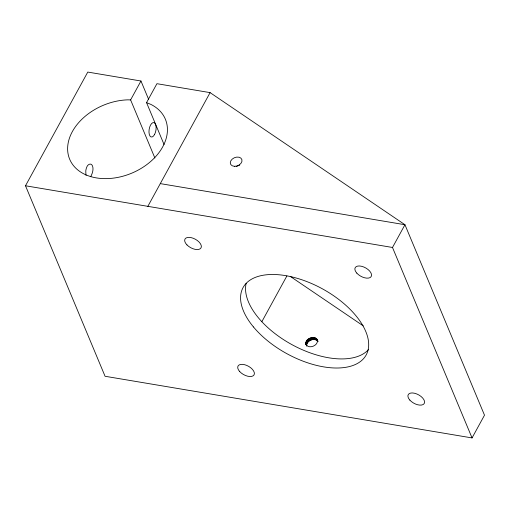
<?xml version="1.0" encoding="UTF-8"?>
<svg xmlns="http://www.w3.org/2000/svg" width="510" height="510" viewBox="0 0 510 510"><rect width="100%" height="100%" fill="white"/><g stroke="black" fill="none" stroke-linecap="round" stroke-linejoin="round"><path stroke-width="0.76" d="M317.156 339.558C319.234 345.378 308.512 349.822 305.898 344.199C304.75 337.811 316.742 334.369 317.985 341.541L316.85 339.073M305.898 344.199L306.727 346.188C305.847 340.878 314.09 337.263 317.679 341.062M164.061 144.521L146.548 102.631L156.921 83.691L210.101 92.629L404.953 224.725L484.5 415.185L472.05 437.931L105.066 376.272L25.5 185.774L87.777 72.069L140.964 81.007L148.639 99.393M154.881 157.998L130.611 99.915L140.964 81.007M147.843 206.359L210.101 92.629M261.821 321.746L286.869 275.986M472.05 437.931L392.496 247.471L404.953 224.725L160.293 183.613M236.111 166.566L239.738 165.074M130.611 99.915L127.774 99.845A51.867 36.803 -22.7 0 0 68.117 154.065A51.867 36.803 -22.7 0 0 141.079 168.447A51.867 36.803 -22.7 0 0 150.832 104.384L146.548 102.631M25.5 185.774L392.496 247.471M290.26 276.388L363.273 325.884M316.449 338.646L317.277 340.629M315.97 338.283L316.799 340.266M315.416 337.977L316.245 339.96M314.798 337.747L315.626 339.73M314.128 337.594L314.957 339.577M313.408 337.512L314.236 339.501M312.662 337.518L313.491 339.501M311.903 337.594L312.732 339.577M311.132 337.754L311.961 339.736M310.373 337.99L311.202 339.972M309.634 338.289L310.462 340.278M308.933 338.666L309.761 340.648M308.276 339.093L309.105 341.075M307.677 339.577L308.505 341.56M307.141 340.1L307.97 342.082M306.688 340.661L307.517 342.643M306.319 341.247L307.147 343.23M306.038 341.847L306.867 343.836M305.853 342.452L306.682 344.441M305.77 343.058L306.599 345.041M305.783 343.644L306.612 345.627M368.577 349.509A70.176 36.981 28.7 0 1 292.479 344.932A70.176 36.981 28.7 0 1 246.164 283.35M86.069 175.383A7.236 2.716 -88.7 0 1 85.903 174.56L85.782 170.844A7.331 3.296 -82.3 0 1 87.427 165.826L87.879 165.259A7.325 3.787 -75.3 0 1 92.476 165.884A7.325 3.787 -75.3 0 1 91.736 174.465L91.386 175.281A7.331 3.296 -82.3 0 1 90.665 176.715M253.457 326.942A70.176 36.981 28.7 0 0 363.592 358.606A70.176 36.981 28.7 0 0 296.826 278.199A70.176 36.981 28.7 0 0 253.457 326.942M409.823 400.076A9.154 4.826 28.7 0 0 424.084 403.722A9.154 4.826 28.7 0 0 414.815 393.312A9.154 4.826 28.7 0 0 409.823 400.076M356.79 273.105A9.154 4.826 28.7 0 0 371.05 276.751A9.154 4.826 28.7 0 0 361.781 266.335A9.154 4.826 28.7 0 0 356.79 273.105M239.687 371.541A9.154 4.826 28.7 0 0 253.916 375.073A9.154 4.826 28.7 0 0 244.526 364.682A9.154 4.826 28.7 0 0 239.687 371.541M186.979 244.921A9.154 4.826 28.7 0 0 201.036 247.866A9.154 4.826 28.7 0 0 191.014 237.603A9.154 4.826 28.7 0 0 186.979 244.921M234.383 166.311A6.101 4.329 -22.7 0 0 241.893 159.624A6.101 4.329 -22.7 0 0 232.197 159.12A6.101 4.329 -22.7 0 0 234.383 166.311M154.543 134.544A7.325 3.423 -80.5 0 0 154.148 122.68A7.325 3.423 -80.5 0 0 148.971 132.135A7.325 3.423 -80.5 0 0 154.543 134.544"/></g></svg>
